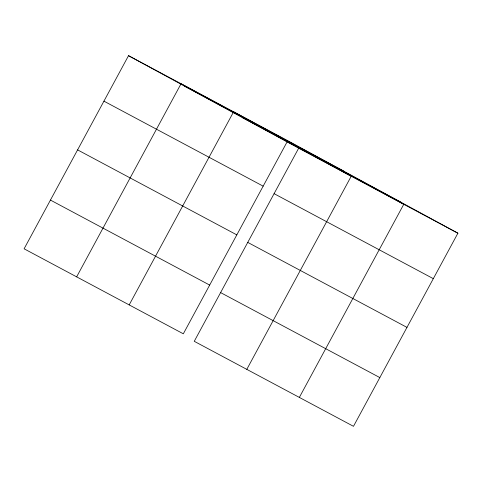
<?xml version="1.0" encoding="UTF-8"?>
<svg xmlns="http://www.w3.org/2000/svg" width="482" height="482" viewBox="0 0 482 482"><rect width="100%" height="100%" fill="white"/><g stroke="black" fill="none" stroke-linecap="round" stroke-linejoin="round"><path stroke-width="0.72" d="M287.742 140.69L128.519 55.683L24.1 248.802L183.323 333.809L287.742 140.69L457.9 233.198L353.481 426.317L194.258 341.31L298.677 148.191L457.9 233.198M76.644 276.855L181.063 83.735L351.221 176.243L246.802 369.363M129.188 304.907L233.607 111.788L403.765 204.296L299.346 397.415M184.672 86.212L343.895 171.212M242.524 117.668L401.747 202.669M103.937 101.154L263.16 186.154M274.089 193.662L433.318 278.662M77.59 149.878L236.813 234.879M247.748 242.386L406.971 327.386M50.447 200.078L209.67 285.079M220.599 292.586L379.828 377.587M128.519 55.683L298.677 148.191"/></g></svg>
